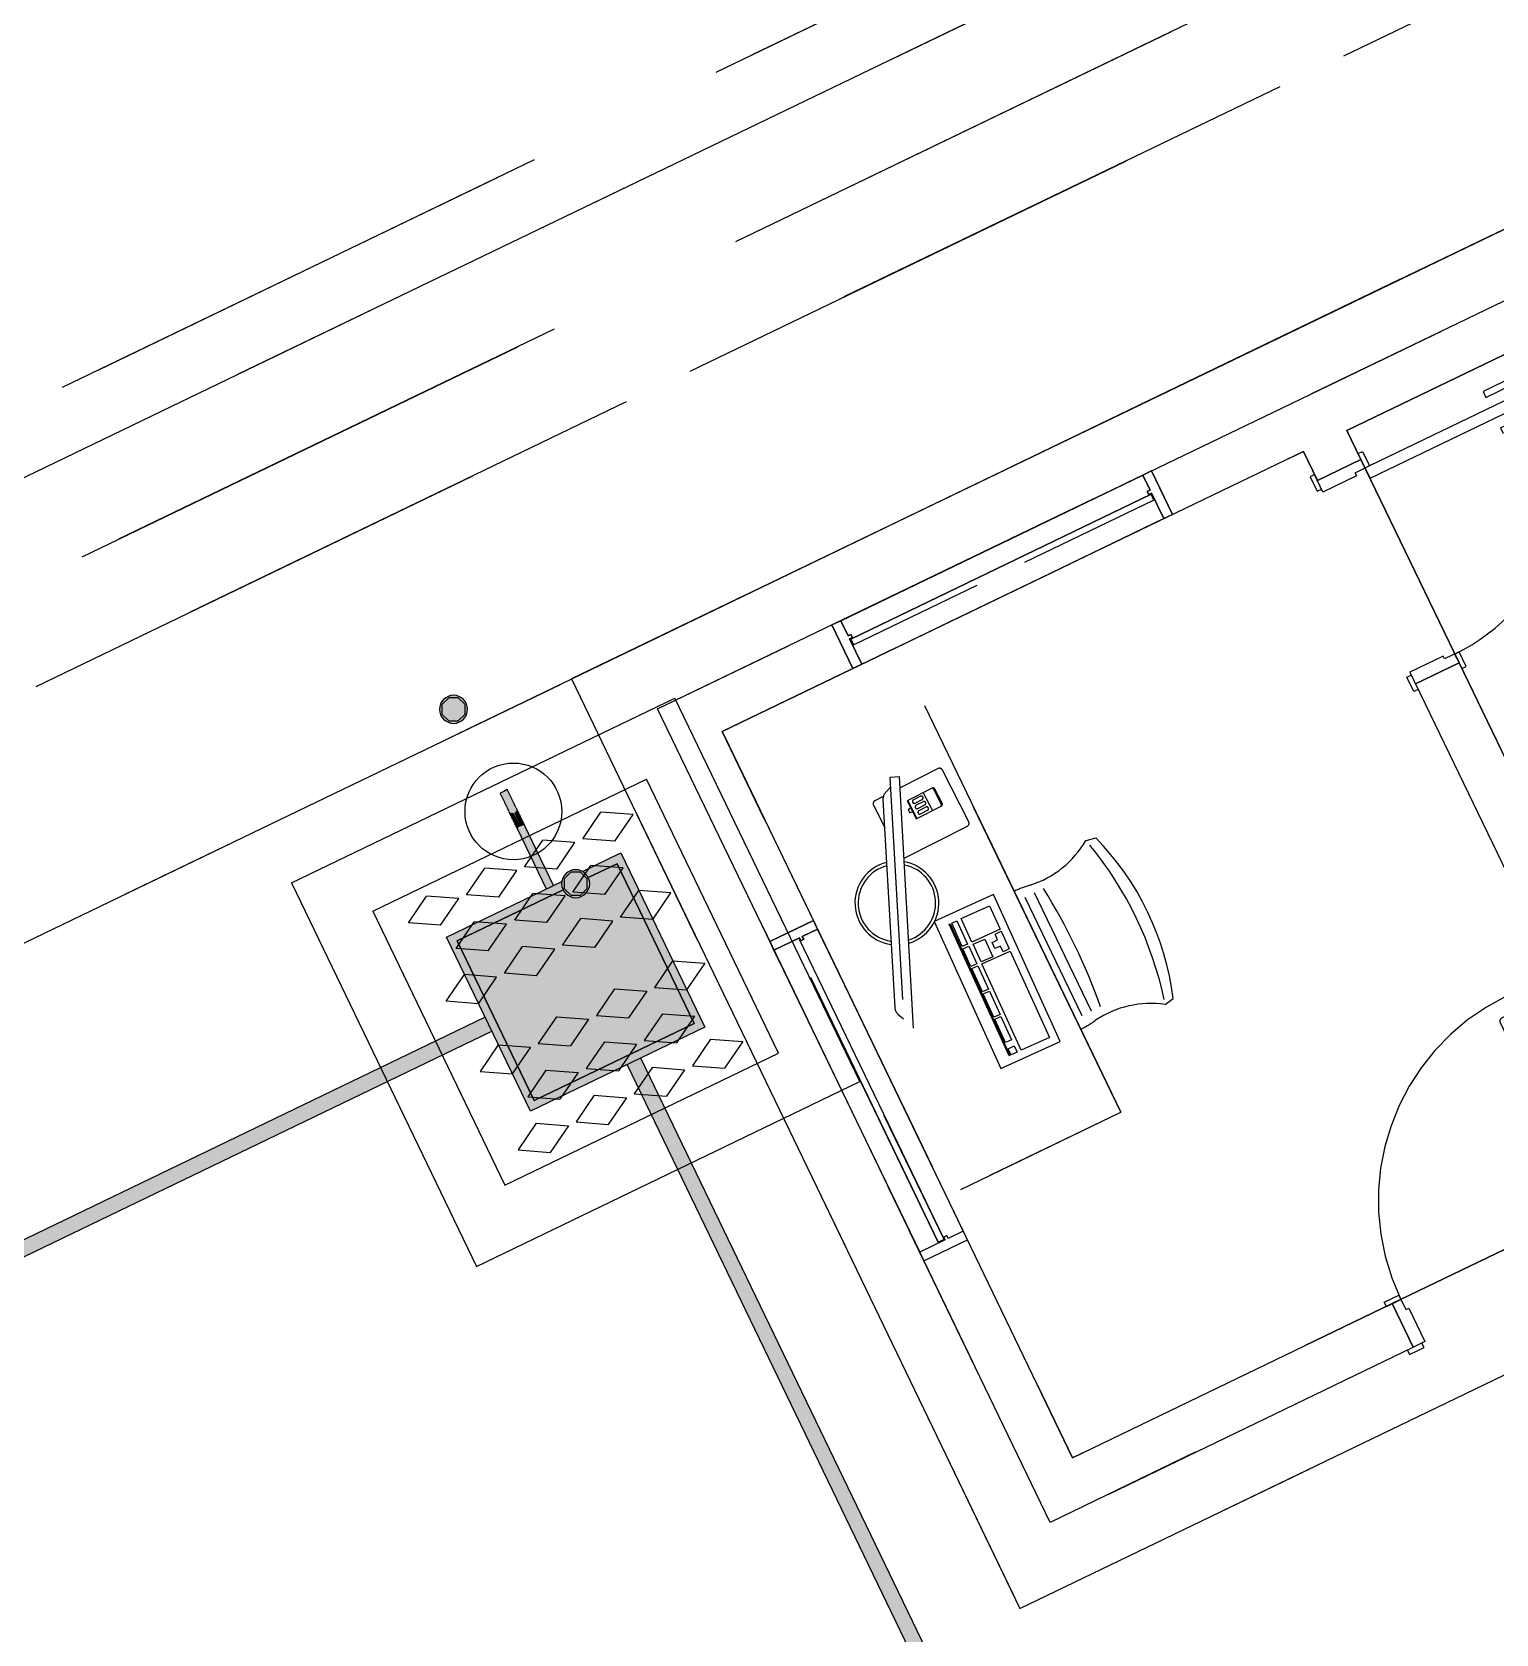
# Model space of a CAD drawing. Header units: metres. Extents: x 4 to 151, y -16 to 34.
# Drawn here: x 42.129 to 46.668, y 16.57 to 21.537 of the extents above; entities that cross this region are included whole.
import ezdxf

# ---------------------------------------------------------------- set-up
doc = ezdxf.new("R2010")
doc.units = ezdxf.units.M
doc.linetypes.add('IMPORT-_Tracejado pequeno', pattern=[2.25, 1.5, -0.75])
doc.linetypes.add('IMPORT-DASHED2 _4_', pattern=[0.375, 0.25, -0.125])
for name, color, linetype, lineweight in [('A-ANNO-NOTE', 7, 'Continuous', 9), ('Dispositivos elétricos', 7, 'Continuous', 50), ('E-POWR-CNDT', 7, 'Continuous', 25), ('KIRYA - PAREDE', 7, 'Continuous', 35), ('KIRYA - PISO', 7, 'Continuous', 9), ('KIRYA - PROJEÇÃO', 7, 'IMPORT-DASHED2 _4_', 9), ('KIRYA - SQUADRIA', 7, 'Continuous', 9), ('LAYOUT-MOBILIA', 7, 'Continuous', 9)]:
    doc.layers.add(name, color=color, linetype=linetype, lineweight=lineweight)
doc.layers.add('Base Revit Coremas_dwg', color=7, linetype='Continuous', lineweight=9, true_color=0x767676)

# ---------------------------------------------------------------- blocks, each defined once
blk = doc.blocks.new('Caixa de Passagem no Passeio - Caixa de Passagem no Passeio 2-V5-PLANTA BAIXA - TÉRREO')
at = {"layer": 'Dispositivos elétricos', "lineweight": 25, "true_color": 0x82482d}
blk.add_hatch(color=27, dxfattribs=at).paths.add_polyline_path([(-0.3, -0.3), (0.3, -0.3), (0.3, 0.3), (0.1686, 0.2995), (0.1738, 0.2889), (0.1767, 0.275), (0.275, 0.275), (0.275, -0.275), (-0.275, -0.275), (-0.275, 0.275), (0.0894, 0.275), (0.0899, 0.2831), (0.0935, 0.2939), (0.0964, 0.3), (-0.3, 0.3), (-0.3, -0.2933)])
at = {"layer": 'Dispositivos elétricos', "lineweight": 25, "true_color": 0x5a6266}
blk.add_hatch(color=251, dxfattribs=at).paths.add_polyline_path([(-0.275, -0.275), (0.275, -0.2744), (0.275, 0.275), (0.1758, 0.2741), (0.1747, 0.265), (0.1718, 0.2561), (0.1656, 0.2466), (0.1531, 0.237), (0.1466, 0.2339), (0.1317, 0.2319), (0.1226, 0.2329), (0.1137, 0.2358), (0.1042, 0.242), (0.0947, 0.2545), (0.0915, 0.2611), (0.0894, 0.275), (-0.275, 0.275), (-0.275, -0.1207)])
at = {"layer": 'Dispositivos elétricos', "color": 253, "lineweight": 25, "true_color": 0xababab}
for p, q in [((-0.3, -0.3), (-0.3, 0.3)), ((-0.3, 0.3), (0.0975, 0.3)), ((0.1681, 0.3), (0.3, 0.3)), ((0.3, 0.3), (0.3, -0.3)), ((-0.275, -0.275), (-0.275, 0.275)), ((-0.275, 0.275), (0.0894, 0.275)), ((-0.275, 0.275), (-0.275, -0.275)), ((0.0894, 0.275), (-0.275, 0.275)), ((0.1758, 0.275), (0.275, 0.275)), ((0.275, 0.275), (0.1758, 0.275)), ((0.275, 0.275), (0.275, -0.275)), ((0.275, -0.275), (0.275, 0.275)), ((0.275, -0.275), (-0.275, -0.275)), ((-0.275, -0.275), (0.275, -0.275)), ((0.3, -0.3), (-0.3, -0.3))]:
    blk.add_line(p, q, dxfattribs=at)
blk = doc.blocks.new('PVC Corrugado Amarelo_Caixa de Octogonal 4x4 - PVC Corrugado Amarelo_Caixa de Octogonal 4x4-2829200-PLANTA BAIXA - TÉRREO')
at = {"layer": 'Dispositivos elétricos', "lineweight": 25, "true_color": 0xffff00}
h = blk.add_hatch(color=2, dxfattribs=at)
h.paths.add_polyline_path([(0, -0.0435), (0.0148, -0.0405), (0.0242, -0.0358), (0.0308, -0.0308), (0.0377, -0.0217), (0.0423, -0.0093), (0.0435, 0), (0.0405, 0.0148), (0.0358, 0.0242), (0.0308, 0.0308), (0.0205, 0.0382), (0.0093, 0.0423), (-0.0032, 0.0431), (-0.0113, 0.042), (-0.0253, 0.0349), (-0.031, 0.0304), (-0.0377, 0.0218), (-0.0424, 0.0082), (-0.0435, 0), (-0.0405, -0.0148), (-0.0358, -0.0242), (-0.0276, -0.0332), (-0.0217, -0.0377), (-0.0082, -0.0424), (-0.0032, -0.0431)])
h.paths.add_polyline_path([(0.0032, -0.0358), (-0.0153, -0.0353), (-0.0358, -0.0142), (-0.0353, 0.0153), (-0.0148, 0.0358), (0.0148, 0.0358), (0.0358, 0.0148), (0.0358, -0.0148), (0.0142, -0.0358), (0.0062, -0.0358)])
blk.add_hatch(color=2, dxfattribs=at).paths.add_polyline_path([(0.0148, -0.0358), (0.0358, -0.0148), (0.0358, 0.0148), (0.0148, 0.0358), (-0.0148, 0.0358), (-0.0358, 0.0148), (-0.0358, -0.0148), (-0.0148, -0.0358)])
at = {"layer": 'Dispositivos elétricos', "color": 253, "lineweight": 25, "true_color": 0xababab}
for p, q in [((-0.0148, 0.0358), (-0.0358, 0.0148)), ((-0.0358, 0.0148), (-0.0358, -0.0148)), ((0.0148, 0.0358), (-0.0148, 0.0358)), ((0.0358, 0.0148), (0.0148, 0.0358)), ((0.0358, -0.0148), (0.0358, 0.0148)), ((-0.0358, -0.0148), (-0.0148, -0.0358)), ((-0.0148, -0.0358), (0.0148, -0.0358)), ((0.0148, -0.0358), (0.0358, -0.0148))]:
    blk.add_line(p, q, dxfattribs=at)
for start, end in [(360, 180), (180, 360)]:
    blk.add_arc((0, 0), 0.0435, start, end, dxfattribs=at)
blk = doc.blocks.new('ELE_PRAÇA_COREMAS_rvt-1-PLANTA BAIXA - TÉRREO')
at = {"layer": 'E-POWR-CNDT', "lineweight": 5, "true_color": 0xffd4ab}
for points in [[(20.1829, 19.1147), (20.1892, 19.1159), (20.1574, 19.181), (20.1469, 19.175), (20.1716, 19.1247), (20.1743, 19.119), (20.1768, 19.1168), (20.18, 19.1168)], [(20.1892, 19.1159), (20.1941, 19.1201), (20.1956, 19.123), (20.1952, 19.1279), (20.1961, 19.1295), (20.1931, 19.135), (20.1779, 19.1678), (20.1686, 19.1864), (20.1577, 19.1812), (20.1884, 19.1177)], [(20.2099, 19.0731), (20.2211, 19.0785), (20.1963, 19.1271), (20.1963, 19.1213), (20.192, 19.1177), (20.1897, 19.1148), (20.2096, 19.0736)], [(20.1986, 19.0677), (20.2096, 19.0736), (20.1882, 19.1155), (20.1829, 19.1147), (20.1767, 19.1168), (20.1751, 19.1168), (20.182, 19.103), (20.1985, 19.0678)], [(20.3005, 18.8851), (20.3118, 18.8906), (20.2212, 19.0774), (20.2103, 19.0722), (20.2816, 18.9243)], [(20.2893, 18.8797), (20.3005, 18.8851), (20.2093, 19.0717), (20.1994, 19.066), (20.2677, 18.9243)]]:
    blk.add_hatch(color=41, dxfattribs=at).paths.add_polyline_path(points)
h = blk.add_hatch(color=41, dxfattribs=at)
h.paths.add_polyline_path([(20.1829, 19.1147), (20.1787, 19.1168), (20.1787, 19.1158), (20.18, 19.1153)])
h.paths.add_polyline_path([(20.1954, 19.1238), (20.1962, 19.1279), (20.1951, 19.1276), (20.1951, 19.1256), (20.1952, 19.1251)])
at = {"layer": 'E-POWR-CNDT', "lineweight": 5, "true_color": 0xbcbcbc}
for points in [[(13.3515, 15.2005), (20.1101, 18.4603), (20.0999, 18.4816), (13.3416, 15.2211), (13.3489, 15.206)], [(13.3618, 15.1792), (20.1201, 18.4396), (20.1101, 18.4602), (13.3516, 15.2004), (13.3618, 15.1792)], [(22.2302, 14.8295), (22.2516, 14.8398), (20.561, 18.3446), (20.5398, 18.3344), (22.2179, 14.8551)], [(22.2516, 14.8398), (22.2729, 14.8501), (20.5817, 18.3546), (20.5612, 18.3447), (22.2442, 14.8551)]]:
    blk.add_hatch(color=9, dxfattribs=at).paths.add_polyline_path(points)
at = {"layer": 'A-ANNO-NOTE', "color": 253, "lineweight": 25, "true_color": 0xababab}
for p, q in [((19.4992, 18.8983), (20.6881, 19.4717)), ((21.2615, 18.2828), (20.6881, 19.4717)), ((19.7513, 18.8103), (20.6001, 19.2196)), ((21.0094, 18.3709), (20.6001, 19.2196)), ((20.4024, 19.0355), (20.4587, 19.1181)), ((20.5584, 19.1107), (20.4587, 19.1181)), ((20.5022, 19.028), (20.5584, 19.1107)), ((20.2223, 18.9486), (20.2786, 19.0312)), ((20.3783, 19.0238), (20.2786, 19.0312)), ((20.5022, 19.028), (20.4024, 19.0355)), ((20.322, 18.9412), (20.3783, 19.0238)), ((20.0422, 18.8617), (20.0984, 18.9444)), ((20.1982, 18.9369), (20.0984, 18.9444)), ((20.1419, 18.8543), (20.1982, 18.9369)), ((20.322, 18.9412), (20.2223, 18.9486)), ((20.3713, 18.8698), (20.4276, 18.9524)), ((20.5273, 18.945), (20.4276, 18.9524)), ((20.471, 18.8624), (20.5273, 18.945)), ((19.4992, 18.8983), (20.0726, 17.7094)), ((19.862, 18.7748), (19.9183, 18.8575)), ((20.018, 18.8501), (19.9183, 18.8575)), ((19.9617, 18.7674), (20.018, 18.8501)), ((20.1419, 18.8543), (20.0422, 18.8617)), ((20.1914, 18.783), (20.2477, 18.8657)), ((20.3474, 18.8583), (20.2477, 18.8657)), ((20.2911, 18.7756), (20.3474, 18.8583)), ((20.471, 18.8624), (20.3713, 18.8698)), ((20.5199, 18.7918), (20.5762, 18.8745)), ((20.6759, 18.8671), (20.5762, 18.8745)), ((20.6197, 18.7844), (20.6759, 18.8671)), ((19.7513, 18.8103), (20.1607, 17.9615)), ((20.0098, 18.6954), (20.066, 18.7781)), ((20.1658, 18.7707), (20.066, 18.7781)), ((20.2911, 18.7756), (20.1914, 18.783)), ((20.3398, 18.705), (20.3961, 18.7876)), ((20.4958, 18.7802), (20.3961, 18.7876)), ((20.4395, 18.6976), (20.4958, 18.7802)), ((20.6197, 18.7844), (20.5199, 18.7918)), ((19.9617, 18.7674), (19.862, 18.7748)), ((20.1095, 18.688), (20.1658, 18.7707)), ((20.1095, 18.688), (20.0098, 18.6954)), ((20.1596, 18.6181), (20.2159, 18.7007)), ((20.3157, 18.6933), (20.2159, 18.7007)), ((20.2594, 18.6107), (20.3157, 18.6933)), ((20.4395, 18.6976), (20.3398, 18.705)), ((20.6811, 18.6571), (20.6248, 18.5745)), ((20.6811, 18.6571), (20.7808, 18.6497)), ((20.7808, 18.6497), (20.7245, 18.5671)), ((19.9795, 18.5312), (20.0358, 18.6139)), ((20.1355, 18.6064), (20.0358, 18.6139)), ((20.0792, 18.5238), (20.1355, 18.6064)), ((20.2594, 18.6107), (20.1596, 18.6181)), ((20.0792, 18.5238), (19.9795, 18.5312)), ((20.5009, 18.5702), (20.4446, 18.4876)), ((20.5009, 18.5702), (20.6006, 18.5628)), ((20.6006, 18.5628), (20.5444, 18.4802)), ((20.6248, 18.5745), (20.7245, 18.5671)), ((20.3208, 18.4834), (20.2645, 18.4007)), ((20.3208, 18.4834), (20.4205, 18.4759)), ((20.4446, 18.4876), (20.5444, 18.4802)), ((20.6495, 18.4923), (20.5932, 18.4096)), ((20.6495, 18.4923), (20.7492, 18.4849)), ((20.7492, 18.4849), (20.693, 18.4022)), ((20.4205, 18.4759), (20.3642, 18.3933)), ((20.1406, 18.3965), (20.0843, 18.3138)), ((20.1406, 18.3965), (20.2404, 18.3891)), ((20.2404, 18.3891), (20.1841, 18.3064)), ((20.2645, 18.4007), (20.3642, 18.3933)), ((20.4696, 18.4055), (20.4133, 18.3229)), ((20.4696, 18.4055), (20.5693, 18.3981)), ((20.5693, 18.3981), (20.513, 18.3155)), ((20.5932, 18.4096), (20.693, 18.4022)), ((20.7986, 18.4135), (20.7423, 18.3309)), ((20.7986, 18.4135), (20.8983, 18.4061)), ((20.8983, 18.4061), (20.842, 18.3234)), ((20.1607, 17.9615), (21.0094, 18.3709)), ((20.7423, 18.3309), (20.842, 18.3234)), ((20.0726, 17.7094), (21.2615, 18.2828)), ((20.0843, 18.3138), (20.1841, 18.3064)), ((20.288, 18.3179), (20.2317, 18.2353)), ((20.288, 18.3179), (20.3877, 18.3105)), ((20.3877, 18.3105), (20.3314, 18.2279)), ((20.4133, 18.3229), (20.513, 18.3155)), ((20.6184, 18.3266), (20.5621, 18.244)), ((20.6184, 18.3266), (20.7181, 18.3192)), ((20.7181, 18.3192), (20.6619, 18.2366)), ((20.2317, 18.2353), (20.3314, 18.2279)), ((20.4383, 18.2397), (20.382, 18.1571)), ((20.4383, 18.2397), (20.538, 18.2323)), ((20.538, 18.2323), (20.4817, 18.1497)), ((20.5621, 18.244), (20.6619, 18.2366)), ((20.2581, 18.1529), (20.2018, 18.0702)), ((20.2581, 18.1529), (20.3579, 18.1455)), ((20.3579, 18.1455), (20.3016, 18.0628)), ((20.382, 18.1571), (20.4817, 18.1497)), ((20.2018, 18.0702), (20.3016, 18.0628))]:
    blk.add_line(p, q, dxfattribs=at)
at = {"layer": 'E-POWR-CNDT', "color": 253, "true_color": 0xababab}
for p, q in [((20.1573, 19.1821), (20.146, 19.1766)), ((20.146, 19.1766), (20.1465, 19.1757)), ((20.1686, 19.1875), (20.1573, 19.1821)), ((20.169, 19.1866), (20.1686, 19.1875)), ((20.2216, 19.0776), (20.2211, 19.0785)), ((20.3118, 18.8906), (20.2216, 19.0776)), ((20.1986, 19.0677), (20.199, 19.0668)), ((20.199, 19.0668), (20.2893, 18.8797))]:
    blk.add_line(p, q, dxfattribs=at)
at = {"layer": 'E-POWR-CNDT', "color": 21, "true_color": 0xffabab}
for p, q in [((20.0999, 18.4816), (13.3412, 15.2219)), ((13.3618, 15.1792), (20.1204, 18.4389)), ((20.5398, 18.3344), (22.2302, 14.8295)), ((22.2729, 14.8501), (20.5825, 18.355))]:
    blk.add_line(p, q, dxfattribs=at)
at = {"layer": 'E-POWR-CNDT', "color": 253, "true_color": 0xababab, "flags": 128}
for points in [[(20.1465, 19.1757), (20.1475, 19.1736), (20.1486, 19.1714), (20.1496, 19.1693), (20.1506, 19.1671), (20.1517, 19.165), (20.1527, 19.1629), (20.1537, 19.1608), (20.1547, 19.1587), (20.1557, 19.1567), (20.1566, 19.1547), (20.1576, 19.1527), (20.1585, 19.1508), (20.1594, 19.1489), (20.1603, 19.147), (20.1612, 19.1452), (20.162, 19.1435), (20.1629, 19.1418), (20.1637, 19.1401), (20.1644, 19.1385), (20.1652, 19.137), (20.1659, 19.1355), (20.1666, 19.1341), (20.1672, 19.1327), (20.1678, 19.1315), (20.1684, 19.1303), (20.169, 19.1291), (20.1695, 19.1281), (20.1699, 19.1271), (20.1704, 19.1262), (20.1708, 19.1254), (20.1711, 19.1246), (20.1715, 19.124), (20.1717, 19.1234), (20.172, 19.1229), (20.1722, 19.1225), (20.1723, 19.1222), (20.1724, 19.1219), (20.1725, 19.1218), (20.1725, 19.1217), (20.1725, 19.1217)], [(20.1951, 19.1326), (20.195, 19.1326), (20.195, 19.1327), (20.1949, 19.1329), (20.1947, 19.1332), (20.1945, 19.1336), (20.1943, 19.1341), (20.194, 19.1347), (20.1937, 19.1353), (20.1934, 19.136), (20.193, 19.1368), (20.1926, 19.1377), (20.1921, 19.1387), (20.1916, 19.1397), (20.1911, 19.1408), (20.1905, 19.142), (20.1899, 19.1433), (20.1893, 19.1446), (20.1886, 19.146), (20.1879, 19.1474), (20.1872, 19.1489), (20.1864, 19.1505), (20.1856, 19.1522), (20.1848, 19.1539), (20.1839, 19.1556), (20.1831, 19.1574), (20.1822, 19.1592), (20.1813, 19.1611), (20.1804, 19.1631), (20.1794, 19.165), (20.1784, 19.167), (20.1775, 19.169), (20.1765, 19.1711), (20.1755, 19.1732), (20.1745, 19.1753), (20.1734, 19.1774), (20.1724, 19.1796), (20.1714, 19.1817), (20.1703, 19.1839), (20.1693, 19.186), (20.169, 19.1866)], [(20.1961, 19.1305), (20.1964, 19.1298), (20.1967, 19.1291), (20.1971, 19.1283), (20.1975, 19.1274), (20.198, 19.1265), (20.1985, 19.1254), (20.199, 19.1243), (20.1996, 19.1231), (20.2002, 19.1219), (20.2009, 19.1205), (20.2015, 19.1191), (20.2022, 19.1177), (20.203, 19.1162), (20.2037, 19.1146), (20.2045, 19.1129), (20.2053, 19.1113), (20.2062, 19.1095), (20.207, 19.1077), (20.2079, 19.1059), (20.2088, 19.104), (20.2098, 19.1021), (20.2107, 19.1001), (20.2117, 19.0981), (20.2127, 19.0961), (20.2137, 19.094), (20.2147, 19.0919), (20.2157, 19.0898), (20.2167, 19.0877), (20.2177, 19.0856), (20.2188, 19.0834), (20.2198, 19.0813), (20.2208, 19.0791), (20.2211, 19.0785)], [(20.1986, 19.0677), (20.1976, 19.0698), (20.1965, 19.072), (20.1955, 19.0741), (20.1945, 19.0763), (20.1934, 19.0784), (20.1924, 19.0805), (20.1914, 19.0826), (20.1904, 19.0847), (20.1894, 19.0867), (20.1885, 19.0887), (20.1875, 19.0907), (20.1866, 19.0926), (20.1857, 19.0945), (20.1848, 19.0964), (20.1839, 19.0982), (20.183, 19.0999), (20.1822, 19.1016), (20.1814, 19.1033), (20.1807, 19.1049), (20.1799, 19.1064), (20.1792, 19.1079), (20.1785, 19.1093), (20.1779, 19.1107), (20.1773, 19.1119), (20.1767, 19.1131), (20.1761, 19.1143), (20.1756, 19.1153), (20.1752, 19.1163), (20.1747, 19.1172), (20.1743, 19.118), (20.174, 19.1188), (20.1736, 19.1194)]]:
    blk.add_lwpolyline(points, dxfattribs=at)
at = {"layer": 'Dispositivos elétricos', "color": 253, "lineweight": 25, "true_color": 0xababab}
for p in [(20.0018, 19.4365), (20.3804, 18.8959)]:
    blk.add_blockref('PVC Corrugado Amarelo_Caixa de Octogonal 4x4 - PVC Corrugado Amarelo_Caixa de Octogonal 4x4-2829200-PLANTA BAIXA - TÉRREO', p, dxfattribs=at)
at = {"layer": 'Dispositivos elétricos', "color": 253, "lineweight": 25, "true_color": 0xababab, "rotation": 25.7481327013878}
blk.add_blockref('Caixa de Passagem no Passeio - Caixa de Passagem no Passeio 2-V5-PLANTA BAIXA - TÉRREO', (20.3804, 18.5906), dxfattribs=at)
blk = doc.blocks.new('Base Revit Coremas_dwg__U16-8225577-PLANTA BAIXA - TÉRREO')
at = {"layer": 'KIRYA - SQUADRIA', "color": 254, "linetype": 'IMPORT-_Tracejado pequeno', "lineweight": 25, "true_color": 0xe3e3e3}
for p, q in [((-0.6763, 0.5295), (-0.6763, 0.5495)), ((-0.6287, 0.5295), (-0.6287, 0.5495)), ((0, -0.15), (0, 0))]:
    blk.add_line(p, q, dxfattribs=at)
at = {"layer": 'KIRYA - SQUADRIA', "color": 254, "linetype": 'IMPORT-_Tracejado pequeno', "lineweight": 25, "true_color": 0xe3e3e3, "flags": 128}
for points in [[(-0.7, -0.15), (-0.7, 0), (-0.635, 0), (-0.635, 0.605), (-0.67, 0.605), (-0.67, 0.015)], [(-0.67, 0.5621), (-0.6763, 0.5621), (-0.6763, 0.5495), (-0.715, 0.5495)], [(-0.635, 0.5621), (-0.6287, 0.5621), (-0.6287, 0.5495), (-0.59, 0.5495)], [(-0.725, 0.5395), (-0.725, 0.4325), (-0.705, 0.4325), (-0.705, 0.5245)], [(-0.7, 0.5295), (-0.6763, 0.5295), (-0.6763, 0.5195), (-0.67, 0.5195)], [(-0.605, 0.5295), (-0.6287, 0.5295), (-0.6287, 0.5195), (-0.635, 0.5195)], [(-0.58, 0.5395), (-0.58, 0.4325), (-0.6, 0.4325), (-0.6, 0.5245)], [(-0.67, 0), (-0.72, 0), (-0.72, 0.015), (-0.67, 0.015), (-0.67, -0.035), (-0.66, -0.035), (-0.66, -0.15), (-0.72, -0.15), (-0.72, -0.165), (-0.67, -0.165), (-0.67, -0.15)], [(-0.015, 0), (-0.03, 0), (0.02, 0), (0.02, 0.015), (-0.03, 0.015), (-0.03, -0.035), (-0.04, -0.035), (-0.04, -0.15), (0.02, -0.15), (0.02, -0.165), (-0.03, -0.165), (-0.03, -0.15)]]:
    blk.add_lwpolyline(points, dxfattribs=at)
at = {"layer": 'KIRYA - SQUADRIA', "color": 254, "linetype": 'IMPORT-_Tracejado pequeno', "lineweight": 25, "true_color": 0xe3e3e3}
for centre, radius, start, end in [((-0.635, 0), 0.605, 360, 90), ((-0.715, 0.5395), 0.01, 90, 180), ((-0.59, 0.5395), 0.01, 360, 90), ((-0.7, 0.5245), 0.005, 90, 180), ((-0.605, 0.5245), 0.005, 0, 90)]:
    blk.add_arc(centre, radius, start, end, dxfattribs=at)
blk = doc.blocks.new('Base Revit Coremas_dwg__U17-8225578-PLANTA BAIXA - TÉRREO')
at = {"layer": 'KIRYA - SQUADRIA', "color": 254, "linetype": 'IMPORT-_Tracejado pequeno', "lineweight": 25, "true_color": 0xe3e3e3}
for p, q in [((0.8, 0.15), (0.8, 0)), ((0.0237, -0.6295), (0.0237, -0.6495)), ((0.0713, -0.6295), (0.0713, -0.6495))]:
    blk.add_line(p, q, dxfattribs=at)
at = {"layer": 'KIRYA - SQUADRIA', "color": 254, "linetype": 'IMPORT-_Tracejado pequeno', "lineweight": 25, "true_color": 0xe3e3e3, "flags": 128}
for points in [[(0.03, 0), (-0.02, 0), (-0.02, -0.015), (0.03, -0.015), (0.03, 0.035), (0.04, 0.035), (0.04, 0.15), (-0.02, 0.15), (-0.02, 0.165), (0.03, 0.165), (0.03, 0.15)], [(0, 0.15), (0, 0), (0.065, 0), (0.065, -0.705), (0.03, -0.705), (0.03, -0.015)], [(0.82, 0), (0.77, 0), (0.82, 0), (0.82, -0.015), (0.77, -0.015), (0.77, 0.035), (0.76, 0.035), (0.76, 0.15), (0.82, 0.15), (0.82, 0.165), (0.77, 0.165), (0.77, 0.15)], [(-0.025, -0.6395), (-0.025, -0.5325), (-0.005, -0.5325), (-0.005, -0.6245)], [(0.12, -0.6395), (0.12, -0.5325), (0.1, -0.5325), (0.1, -0.6245)], [(0, -0.6295), (0.0237, -0.6295), (0.0237, -0.6195), (0.03, -0.6195)], [(0.095, -0.6295), (0.0713, -0.6295), (0.0713, -0.6195), (0.065, -0.6195)], [(0.03, -0.6621), (0.0237, -0.6621), (0.0237, -0.6495), (-0.015, -0.6495)], [(0.065, -0.6621), (0.0713, -0.6621), (0.0713, -0.6495), (0.11, -0.6495)]]:
    blk.add_lwpolyline(points, dxfattribs=at)
at = {"layer": 'KIRYA - SQUADRIA', "color": 254, "linetype": 'IMPORT-_Tracejado pequeno', "lineweight": 25, "true_color": 0xe3e3e3}
for centre, radius, start, end in [((0.065, 0), 0.705, 270, 0), ((-0.015, -0.6395), 0.01, 180, 270), ((0, -0.6245), 0.005, 180, 270), ((0.095, -0.6245), 0.005, 270, 360), ((0.11, -0.6395), 0.01, 270, 0)]:
    blk.add_arc(centre, radius, start, end, dxfattribs=at)
blk = doc.blocks.new('Base Revit Coremas_dwg_A$C052F64AC-8225579-PLANTA BAIXA - TÉRREO')
at = {"layer": 'LAYOUT-MOBILIA', "color": 254, "linetype": 'IMPORT-_Tracejado pequeno', "lineweight": 25, "true_color": 0xe3e3e3}
for p, q in [((0.7937, 0.8692), (0.8001, 0.8997)), ((1.3588, 0.8692), (1.3524, 0.8997)), ((1.2782, 0.6542), (0.8709, 0.6542)), ((1.2782, 0.622), (0.871, 0.622)), ((0.3941, 0.5527), (0.3969, 0.4206)), ((0.5839, 0.5668), (0.4039, 0.5629)), ((0.5988, 0.337), (0.5941, 0.557)), ((0.4455, 0.5127), (0.498, 0.5138)), ((0.4965, 0.5175), (0.447, 0.5165)), ((0.4413, 0.4788), (0.5038, 0.4802)), ((0.4478, 0.4663), (0.4483, 0.4417)), ((0.4596, 0.442), (0.459, 0.4665)), ((0.4665, 0.4667), (0.4671, 0.4421)), ((0.4783, 0.4424), (0.4778, 0.4669)), ((0.4853, 0.4671), (0.4858, 0.4425)), ((0.4971, 0.4428), (0.4965, 0.4673)), ((0.4424, 0.4251), (0.5049, 0.4264)), ((0.3902, 0.3733), (0.3815, 0.3945)), ((0.3982, 0.3623), (0.3988, 0.3327)), ((0.4065, 0.3571), (1.0025, 0.1101)), ((0.409, 0.323), (0.4849, 0.3246)), ((1.0254, 0.1101), (1.0466, 0.1188)), ((0.0181, 0), (1.5819, 0))]:
    blk.add_line(p, q, dxfattribs=at)
at = {"layer": 'LAYOUT-MOBILIA', "color": 254, "linetype": 'IMPORT-_Tracejado pequeno', "lineweight": 25, "true_color": 0xe3e3e3, "flags": 128}
for points in [[(0, 0.6), (0, 0), (1.6, 0), (1.6, 0.6), (0, 0.6), (0, 0), (1.6, 0), (1.6, 0.6), (0, 0.6), (1.6, 0.6)], [(0.4406, 0.5098), (0.4425, 0.4226), (0.4676, 0.4231)], [(0.4799, 0.4234), (0.505, 0.4239), (0.5031, 0.5112)]]:
    blk.add_lwpolyline(points, dxfattribs=at)
for points in [[(0.8158, 0.3354), (1.3162, 0.3241), (1.3207, 0.5264), (0.8204, 0.5377)], [(0.9241, 0.4138), (0.8444, 0.4156), (0.8466, 0.5117), (0.9262, 0.5099)], [(0.9335, 0.5097), (0.9936, 0.5084), (0.9931, 0.4876), (0.9737, 0.488), (0.9732, 0.4692), (0.9521, 0.4697), (0.9525, 0.4885), (0.933, 0.4889)], [(1.2928, 0.4055), (0.9987, 0.4121), (1.0009, 0.5082), (1.295, 0.5016)], [(0.9921, 0.4123), (0.9319, 0.4136), (0.9328, 0.4533), (0.993, 0.4519)], [(1.0858, 0.1351), (0.3653, 0.4337), (0.3538, 0.406), (1.0743, 0.1073)], [(0.4689, 0.4139), (0.4789, 0.4141), (0.48, 0.4242), (0.4675, 0.4239)], [(0.8441, 0.3999), (0.9237, 0.3981), (0.9233, 0.3809), (0.8437, 0.3827)], [(0.9913, 0.3776), (0.9311, 0.379), (0.9316, 0.3998), (0.9918, 0.3984)], [(1.0775, 0.3757), (0.9979, 0.3775), (0.9984, 0.3983), (1.078, 0.3965)], [(1.2919, 0.364), (0.8435, 0.3741), (0.8436, 0.377), (1.2919, 0.3669)], [(1.1638, 0.3737), (1.0842, 0.3755), (1.0846, 0.3963), (1.1643, 0.3945)], [(1.2501, 0.3718), (1.1704, 0.3736), (1.1709, 0.3944), (1.2505, 0.3926)], [(1.292, 0.3708), (1.2708, 0.3713), (1.2713, 0.3921), (1.2925, 0.3917)]]:
    blk.add_lwpolyline(points, close=True, dxfattribs=at)
at = {"layer": 'LAYOUT-MOBILIA', "color": 254, "linetype": 'IMPORT-_Tracejado pequeno', "lineweight": 25, "true_color": 0xe3e3e3}
for centre, radius, start, end in [((1.0766, 0.0838), 0.8612, 71.3244, 108.7233), ((1.0767, -0.2224), 1.1274, 76.3103, 103.5431), ((0.5376, 0.696), 0.3091, 352.0694, 34.0108), ((1.6151, 0.6965), 0.3091, 146.0369, 187.9783), ((1.0771, -1.1846), 1.8812, 83.8635, 96.2925), ((1.1389, 0.5999), 0.3, 169.7332, 180.0239), ((1.0139, 0.5999), 0.3, 0.0239, 10.3145), ((0.4041, 0.5529), 0.01, 91.2281, 181.2281), ((0.5841, 0.5568), 0.01, 1.2281, 91.2281), ((0.4471, 0.51), 0.0065, 91.2281, 181.2281), ((0.4457, 0.5077), 0.005, 91.2281, 181.2281), ((0.4966, 0.511), 0.0065, 1.2281, 91.2281), ((0.4981, 0.5088), 0.005, 1.2281, 91.2281), ((0.4534, 0.4664), 0.00562, 1.2281, 181.2281), ((0.4722, 0.4668), 0.00563, 1.2281, 181.2281), ((0.4909, 0.4672), 0.00562, 1.2281, 181.2281), ((0.4539, 0.4418), 0.00562, 181.2281, 1.2281), ((0.4727, 0.4423), 0.00562, 181.2281, 1.2281), ((0.4914, 0.4427), 0.00562, 181.2281, 1.2281), ((0.418, 0.3848), 0.03, 202.4859, 247.4859), ((0.714, 0.2567), 0.13, 350.8283, 144.1436), ((0.714, 0.2567), 0.12, 351.9634, 143.0084), ((0.4088, 0.333), 0.01, 181.2281, 271.2281), ((0.5888, 0.3368), 0.01, 0.6253, 1.2281), ((0.714, 0.2567), 0.13, 168.5734, 326.3984), ((0.714, 0.2567), 0.12, 169.5106, 325.4612), ((1.0139, 0.1378), 0.03, 247.4859, 292.4859)]:
    blk.add_arc(centre, radius, start, end, dxfattribs=at)
blk = doc.blocks.new('Base Revit Coremas_dwg_A$C052F64AC-V42-PLANTA BAIXA - TÉRREO')
at = {"layer": 'LAYOUT-MOBILIA', "color": 254, "linetype": 'IMPORT-_Tracejado pequeno', "lineweight": 25, "true_color": 0xe3e3e3}
for p, q in [((0.7937, 0.8692), (0.8001, 0.8997)), ((1.3588, 0.8692), (1.3524, 0.8997)), ((1.2782, 0.6542), (0.8709, 0.6542)), ((1.2782, 0.622), (0.871, 0.622)), ((0.3941, 0.5527), (0.3969, 0.4206)), ((0.5839, 0.5668), (0.4039, 0.5629)), ((0.5988, 0.337), (0.5941, 0.557)), ((0.4455, 0.5127), (0.498, 0.5138)), ((0.4965, 0.5175), (0.447, 0.5165)), ((0.4413, 0.4788), (0.5038, 0.4802)), ((0.4478, 0.4663), (0.4483, 0.4417)), ((0.4596, 0.442), (0.459, 0.4665)), ((0.4665, 0.4667), (0.4671, 0.4421)), ((0.4783, 0.4424), (0.4778, 0.4669)), ((0.4853, 0.4671), (0.4858, 0.4425)), ((0.4971, 0.4428), (0.4965, 0.4673)), ((0.4424, 0.4251), (0.5049, 0.4264)), ((0.3902, 0.3733), (0.3815, 0.3945)), ((0.3982, 0.3623), (0.3988, 0.3327)), ((0.4065, 0.3571), (1.0025, 0.1101)), ((0.409, 0.323), (0.4849, 0.3246)), ((1.0254, 0.1101), (1.0466, 0.1188)), ((0.0181, 0), (1.5819, 0))]:
    blk.add_line(p, q, dxfattribs=at)
at = {"layer": 'LAYOUT-MOBILIA', "color": 254, "linetype": 'IMPORT-_Tracejado pequeno', "lineweight": 25, "true_color": 0xe3e3e3, "flags": 128}
for points in [[(0, 0.6), (0, 0), (1.6, 0), (1.6, 0.6), (0, 0.6), (0, 0), (1.6, 0), (1.6, 0.6), (0, 0.6), (1.6, 0.6)], [(0.4406, 0.5098), (0.4425, 0.4226), (0.4676, 0.4231)], [(0.4799, 0.4234), (0.505, 0.4239), (0.5031, 0.5112)]]:
    blk.add_lwpolyline(points, dxfattribs=at)
for points in [[(0.8158, 0.3354), (1.3162, 0.3241), (1.3207, 0.5264), (0.8204, 0.5377)], [(0.9241, 0.4138), (0.8444, 0.4156), (0.8466, 0.5117), (0.9262, 0.5099)], [(0.9335, 0.5097), (0.9936, 0.5084), (0.9931, 0.4876), (0.9737, 0.488), (0.9732, 0.4692), (0.9521, 0.4697), (0.9525, 0.4885), (0.933, 0.4889)], [(1.2928, 0.4055), (0.9987, 0.4121), (1.0009, 0.5082), (1.295, 0.5016)], [(0.9921, 0.4123), (0.9319, 0.4136), (0.9328, 0.4533), (0.993, 0.4519)], [(1.0858, 0.1351), (0.3653, 0.4337), (0.3538, 0.406), (1.0743, 0.1073)], [(0.4689, 0.4139), (0.4789, 0.4141), (0.48, 0.4242), (0.4675, 0.4239)], [(0.8441, 0.3999), (0.9237, 0.3981), (0.9233, 0.3809), (0.8437, 0.3827)], [(0.9913, 0.3776), (0.9311, 0.379), (0.9316, 0.3998), (0.9918, 0.3984)], [(1.0775, 0.3757), (0.9979, 0.3775), (0.9984, 0.3983), (1.078, 0.3965)], [(1.2919, 0.364), (0.8435, 0.3741), (0.8436, 0.377), (1.2919, 0.3669)], [(1.1638, 0.3737), (1.0842, 0.3755), (1.0846, 0.3963), (1.1643, 0.3945)], [(1.2501, 0.3718), (1.1704, 0.3736), (1.1709, 0.3944), (1.2505, 0.3926)], [(1.292, 0.3708), (1.2708, 0.3713), (1.2713, 0.3921), (1.2925, 0.3917)]]:
    blk.add_lwpolyline(points, close=True, dxfattribs=at)
at = {"layer": 'LAYOUT-MOBILIA', "color": 254, "linetype": 'IMPORT-_Tracejado pequeno', "lineweight": 25, "true_color": 0xe3e3e3}
for centre, radius, start, end in [((1.0766, 0.0838), 0.8612, 71.3244, 108.7233), ((1.0767, -0.2224), 1.1274, 76.3103, 103.5431), ((0.5376, 0.696), 0.3091, 352.0694, 34.0108), ((1.6151, 0.6965), 0.3091, 146.0369, 187.9783), ((1.0771, -1.1846), 1.8812, 83.8635, 96.2925), ((1.1389, 0.5999), 0.3, 169.7332, 180.0239), ((1.0139, 0.5999), 0.3, 0.0239, 10.3145), ((0.4041, 0.5529), 0.01, 91.2281, 181.2281), ((0.5841, 0.5568), 0.01, 1.2281, 91.2281), ((0.4471, 0.51), 0.0065, 91.2281, 181.2281), ((0.4457, 0.5077), 0.005, 91.2281, 181.2281), ((0.4966, 0.511), 0.0065, 1.2281, 91.2281), ((0.4981, 0.5088), 0.005, 1.2281, 91.2281), ((0.4534, 0.4664), 0.00562, 1.2281, 181.2281), ((0.4722, 0.4668), 0.00563, 1.2281, 181.2281), ((0.4909, 0.4672), 0.00562, 1.2281, 181.2281), ((0.4539, 0.4418), 0.00562, 181.2281, 1.2281), ((0.4727, 0.4423), 0.00562, 181.2281, 1.2281), ((0.4914, 0.4427), 0.00562, 181.2281, 1.2281), ((0.418, 0.3848), 0.03, 202.4859, 247.4859), ((0.714, 0.2567), 0.13, 350.8283, 144.1436), ((0.714, 0.2567), 0.12, 351.9634, 143.0084), ((0.4088, 0.333), 0.01, 181.2281, 271.2281), ((0.5888, 0.3368), 0.01, 0.6253, 1.2281), ((0.5888, 0.3368), 0.01, 0.6253, 1.2281), ((0.714, 0.2567), 0.13, 168.5734, 326.3984), ((0.714, 0.2567), 0.12, 169.5106, 325.4612), ((1.0139, 0.1378), 0.03, 247.4859, 292.4859)]:
    blk.add_arc(centre, radius, start, end, dxfattribs=at)
blk = doc.blocks.new('Base Revit Coremas_dwg-8208185-PLANTA BAIXA - TÉRREO')
at = {"layer": 'KIRYA - PAREDE', "color": 254, "linetype": 'IMPORT-_Tracejado pequeno', "lineweight": 25, "true_color": 0xe3e3e3, "flags": 128}
for points in [[(22.8149, 20.2116), (22.6798, 20.1464), (22.6363, 20.2365), (20.8349, 19.3676), (21.921, 17.1159), (22.9117, 17.5937), (22.9769, 17.4586), (21.851, 16.9156), (20.6346, 19.4376), (22.5712, 20.3716), (24.0123, 21.0667), (25.2287, 18.5447), (23.6975, 17.8061), (23.6323, 17.9413), (23.7224, 17.9847), (22.9839, 19.5159), (23.119, 19.5811), (22.9839, 19.5159), (23.7224, 17.9847), (23.6323, 17.9413), (23.6975, 17.8061), (25.2287, 18.5447), (24.0123, 21.0667), (22.5712, 20.3716), (20.6346, 19.4376), (21.851, 16.9156), (22.9769, 17.4586), (22.9117, 17.5937), (21.921, 17.1159), (20.8349, 19.3676), (22.6363, 20.2365), (22.6798, 20.1464), (22.8149, 20.2116), (22.7714, 20.3016), (23.9424, 20.8664), (22.7714, 20.3016)], [(23.9424, 20.8664), (25.0284, 18.6146), (23.8575, 18.0499), (23.119, 19.5811), (23.8575, 18.0499), (25.0284, 18.6146)]]:
    blk.add_lwpolyline(points, close=True, dxfattribs=at)
at = {"layer": 'KIRYA - PAREDE', "color": 254, "linetype": 'IMPORT-_Tracejado pequeno', "lineweight": 25, "true_color": 0xe3e3e3}
blk.add_circle((20.1874, 19.12), 0.15, dxfattribs=at)
blk.add_circle((20.1874, 19.12), 0.15, dxfattribs=at)
at = {"layer": 'KIRYA - PISO', "color": 254, "linetype": 'IMPORT-_Tracejado pequeno', "lineweight": 25, "true_color": 0xe3e3e3, "flags": 128}
for points in [[(0, 0), (1.5183, 12.1051), (44.0319, 32.6096), (43.8882, 3.135), (0, 0), (1.5183, 12.1051), (44.0319, 32.6096), (43.8882, 3.135)], [(0.7543, 4.407), (0.2288, 0.2168), (43.6891, 3.3213), (43.8304, 32.2903), (17.5154, 19.5985), (43.8304, 32.2903), (43.6891, 3.3213), (0.2288, 0.2168)], [(1.0645, 4.4689), (0.6227, 0.9467), (42.9923, 3.9733), (43.1271, 31.618), (17.5556, 19.2849), (43.1271, 31.618), (42.9923, 3.9733), (0.6227, 0.9467)], [(1.3746, 4.5308), (0.9658, 1.272), (42.6936, 4.2528), (42.8247, 31.1391), (17.5959, 18.9712), (42.8247, 31.1391), (42.6936, 4.2528), (0.9658, 1.272)], [(1.7665, 2.031), (2.9051, 11.1086), (42.1193, 30.0217), (41.9968, 4.9048), (1.7665, 2.031), (2.9051, 11.1086), (42.1193, 30.0217), (41.9968, 4.9048)], [(23.119, 19.5811), (22.8149, 20.2116)], [(23.6323, 17.9413), (22.9117, 17.5937)]]:
    blk.add_lwpolyline(points, close=True, dxfattribs=at)
at = {"layer": 'KIRYA - PROJEÇÃO', "color": 254, "linetype": 'IMPORT-_Tracejado pequeno', "lineweight": 25, "true_color": 0xe3e3e3, "flags": 128}
blk.add_lwpolyline([(25.4957, 18.4514), (24.1056, 21.3337), (20.3676, 19.5309), (21.7577, 16.6486), (25.4957, 18.4514), (24.1056, 21.3337), (20.3676, 19.5309), (21.7577, 16.6486)], close=True, dxfattribs=at)
at = {"layer": 'KIRYA - SQUADRIA', "color": 254, "linetype": 'IMPORT-_Tracejado pequeno', "lineweight": 25, "true_color": 0xe3e3e3, "flags": 128}
for points in [[(21.2402, 19.5631), (21.175, 19.6982), (21.2021, 19.7113), (22.1388, 20.1631), (22.1659, 20.1761), (22.1388, 20.1631), (22.1616, 20.1159), (22.1526, 20.1115), (22.157, 20.1025), (22.166, 20.1069), (22.157, 20.1025), (22.1526, 20.1115), (22.1616, 20.1159), (22.1388, 20.1631), (21.2021, 19.7113), (21.2248, 19.6641), (21.2339, 19.6684), (21.2248, 19.6641), (21.2021, 19.7113), (21.175, 19.6982), (21.2402, 19.5631), (21.2672, 19.5762), (21.2292, 19.655), (21.2382, 19.6594), (21.2339, 19.6684), (21.2382, 19.6594), (21.2292, 19.655), (21.2672, 19.5762)], [(22.1659, 20.1761), (22.231, 20.041), (22.204, 20.028), (22.166, 20.1069), (22.204, 20.028), (22.231, 20.041)], [(22.1733, 20.0853), (22.1646, 20.1033), (21.2331, 19.6541), (21.2418, 19.6361)], [(21.2331, 19.6541), (22.1646, 20.1033), (22.1733, 20.0853), (21.2418, 19.6361)], [(21.2672, 19.5762), (22.204, 20.028)], [(20.9952, 18.69), (20.9822, 18.717), (20.9952, 18.69), (21.0741, 18.728), (20.9952, 18.69), (21.447, 17.7532)], [(21.0741, 18.728), (21.0784, 18.719), (21.0875, 18.7234), (21.0784, 18.719)], [(21.0731, 18.7241), (21.5224, 17.7927), (21.5044, 17.784), (21.5224, 17.7927), (21.0731, 18.7241), (21.0551, 18.7154), (21.5044, 17.784), (21.0551, 18.7154)], [(21.5952, 17.7914), (21.5821, 17.8184), (21.5349, 17.7956), (21.5306, 17.8046), (21.5216, 17.8003), (21.5259, 17.7913), (21.447, 17.7532), (21.4601, 17.7262)]]:
    blk.add_lwpolyline(points, close=True, dxfattribs=at)
for points in [[(21.1303, 18.7552), (21.1173, 18.7822), (20.9822, 18.717), (21.1173, 18.7822), (21.1303, 18.7552), (21.0831, 18.7324), (21.0875, 18.7234)], [(21.0875, 18.7234), (21.0831, 18.7324), (21.1303, 18.7552), (21.5821, 17.8184), (21.5349, 17.7956), (21.5306, 17.8046), (21.5216, 17.8003), (21.5259, 17.7913), (21.447, 17.7532), (21.4601, 17.7262), (21.5952, 17.7914), (21.5821, 17.8184), (21.1303, 18.7552)]]:
    blk.add_lwpolyline(points, dxfattribs=at)
for name, p, rotation in [('Base Revit Coremas_dwg__U16-8225577-PLANTA BAIXA - TÉRREO', (23.119, 19.5811), 295.7481327013867), ('Base Revit Coremas_dwg__U16-8225577-PLANTA BAIXA - TÉRREO', (23.119, 19.5811), 295.7481327013867), ('Base Revit Coremas_dwg_A$C052F64AC-8225579-PLANTA BAIXA - TÉRREO', (20.8349, 19.3676), 295.7481327013867), ('Base Revit Coremas_dwg_A$C052F64AC-V42-PLANTA BAIXA - TÉRREO', (20.8349, 19.3676), 295.7481327013867), ('Base Revit Coremas_dwg_A$C052F64AC-V42-PLANTA BAIXA - TÉRREO', (20.8349, 19.3676), 295.7481327013867), ('Base Revit Coremas_dwg__U17-8225578-PLANTA BAIXA - TÉRREO', (23.6323, 17.9413), 205.7481327013867), ('Base Revit Coremas_dwg__U17-8225578-PLANTA BAIXA - TÉRREO', (23.6323, 17.9413), 205.7481327013867)]:
    blk.add_blockref(name, p, dxfattribs=dict(rotation=rotation))

msp = doc.modelspace()

# ---------------------------------------------------------------- block references
at = {"lineweight": 5}
msp.add_blockref('ELE_PRAÇA_COREMAS_rvt-1-PLANTA BAIXA - TÉRREO', (23.4343, 0), dxfattribs=at)
at = {"layer": 'Base Revit Coremas_dwg', "color": 254, "linetype": 'IMPORT-_Tracejado pequeno', "lineweight": 25, "true_color": 0xe3e3e3}
msp.add_blockref('Base Revit Coremas_dwg-8208185-PLANTA BAIXA - TÉRREO', (23.4343, 0), dxfattribs=at)

doc.saveas('drawing.dxf')
